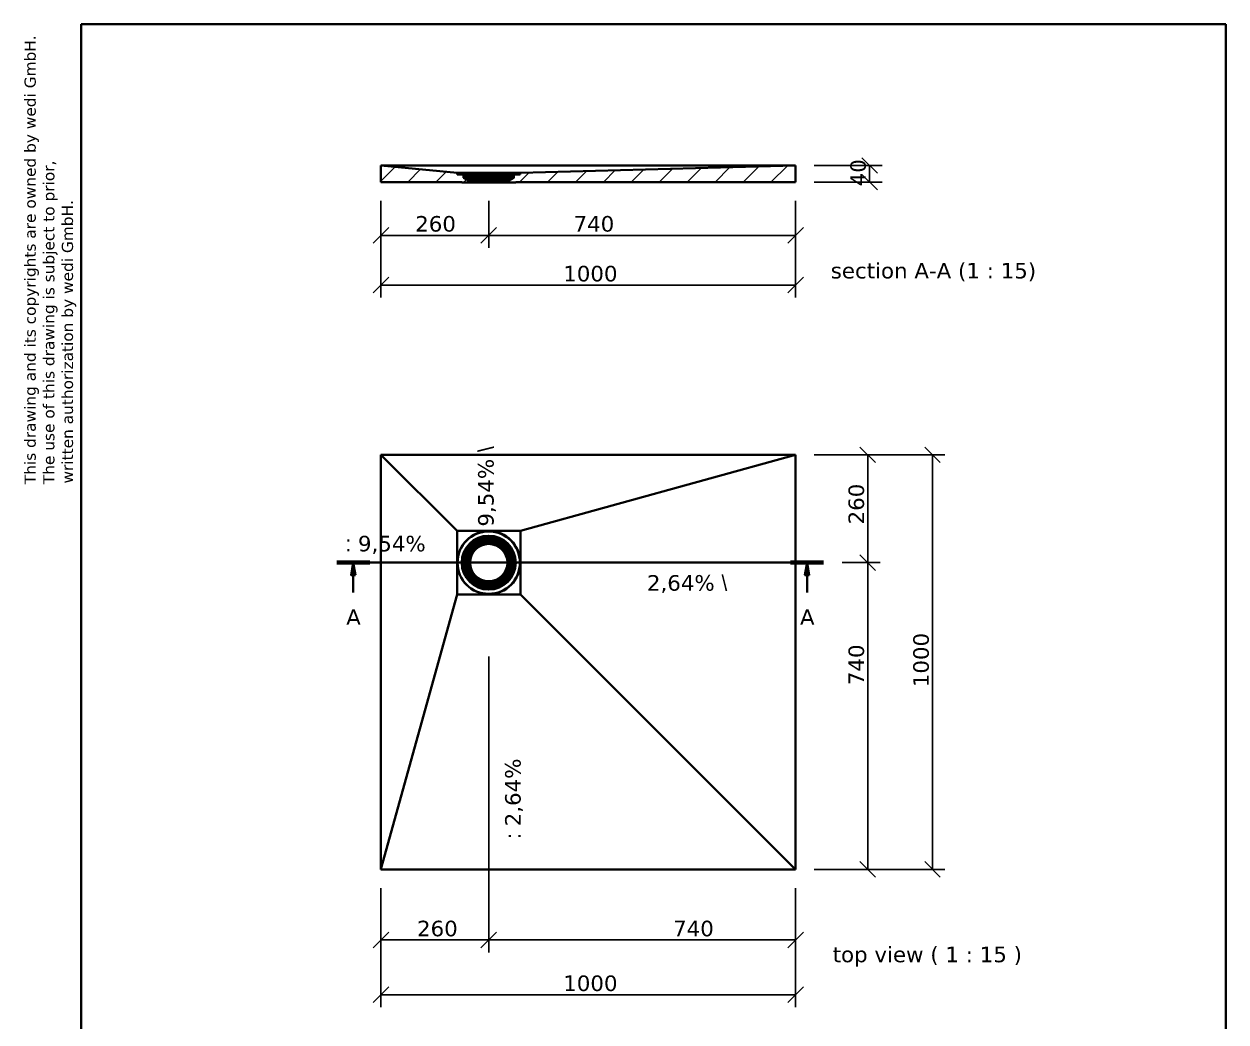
# Model space of a CAD drawing. Header units: millimetres. Extents: x 102 to 3000, y 150 to 4305.
# Drawn here: x 102 to 3000, y 1898 to 4305 of the extents above; entities that cross this region are included whole.
import ezdxf

# ---------------------------------------------------------------- set-up
doc = ezdxf.new("R2010")
doc.units = ezdxf.units.MM
doc.header["$LTSCALE"] = 15
for name, color, linetype, lineweight in [('_Sichtbarkanten', 7, 'Continuous', 35), ('Bemaßung (ISO)', 7, 'Continuous', 25), ('Rahmen (ISO)', 7, 'Continuous', 35), ('Schnittlinie (ISO)', 7, 'Continuous', 35), ('Schraffur (ISO)', 7, 'Continuous', 13), ('Symbol (ISO)', 7, 'Continuous', 25), ('Verdeckt (ISO)', 7, 'Continuous', 35)]:
    doc.layers.add(name, color=color, linetype=linetype, lineweight=lineweight)
doc.styles.add('Bezeichnungstext (DIN)', font='verdana.ttf')
doc.styles.add('Notiztext (DIN)', font='verdana.ttf')
doc.styles.add('Textstil65', font='verdana.ttf')
doc.dimstyles.new('Standard (DIN)', dxfattribs={"dimscale": 15, "dimtxt": 2.5, "dimasz": 2.5, "dimexe": 2, "dimexo": 10, "dimgap": 0.5, "dimtad": 1, "dimdec": 1, "dimrnd": 1e-08, "dimtxsty": 'Notiztext (DIN)', "dimblk": 'OBLIQUE', "dimcen": 0.09, "dimclrd": 256, "dimclre": 256, "dimclrt": 256, "dimadec": 0, "dimazin": 2, "dimtfac": 1, "dimtmove": 0, "dimatfit": 3, "dimfxl": 0, "dimtolj": 1, "dimtzin": 0, "dimlwd": -1, "dimlwe": -1, "dimarcsym": 0})
doc.dimstyles.new('Standard (DIN)-02', dxfattribs={"dimscale": 15, "dimtxt": 2.5, "dimasz": 2.5, "dimexe": 2, "dimexo": 3, "dimgap": 0.5, "dimtad": 1, "dimdec": 1, "dimrnd": 1e-08, "dimtxsty": 'Notiztext (DIN)', "dimblk": 'OBLIQUE', "dimcen": 0.09, "dimclrd": 256, "dimclre": 256, "dimclrt": 256, "dimadec": 0, "dimazin": 2, "dimtfac": 1, "dimtmove": 0, "dimatfit": 3, "dimfxl": 0, "dimtolj": 1, "dimtzin": 0, "dimlwd": -1, "dimlwe": -1, "dimarcsym": 0})

# ---------------------------------------------------------------- blocks, each defined once
blk = doc.blocks.new('Ränder Wedi_hoch')
at = {"layer": 'Rahmen (ISO)'}
for p, q in [((16, 287), (16, 10)), ((16, 287), (200, 287)), ((200, 287), (200, 10)), ((16, 10), (200, 10))]:
    blk.add_line(p, q, dxfattribs=at)
at = {"layer": 'Rahmen (ISO)', "char_height": 1.8, "attachment_point": 7, "rotation": 90, "style": 'Textstil65'}
for s, insert in [('This drawing and its copyrights are owned by wedi GmbH.', (9.2, 213)), ('The use of this drawing is subject to prior,', (12.2, 213)), ('written authorization by wedi GmbH.', (15.19, 213.1)), ('unterliegt dem Urheberrecht. Die Verwendung bedarf in jedem', (12.2, 10.21)), ('Fall der vorherigen, schriftlichen Zustimmung der wedi GmbH.', (15.19, 10.24)), ('Diese Zeichnung / Skizze ist Eigentum der wedi GmbH und ', (9.2, 10.24))]:
    blk.add_mtext(s, dxfattribs=dict(at, insert=insert))
blk = doc.blocks.new('_Oblique')
at = {"color": 0, "linetype": 'ByBlock', "lineweight": -2}
blk.add_line((-0.5, -0.5), (0.5, 0.5), dxfattribs=at)
blk = doc.blocks.new('*D40')
at = {"layer": 'Bemaßung (ISO)', "transparency": 16777216}
for p, q in [((962.5, 2220.7), (962.5, 1933.4)), ((1962.5, 2220.7), (1962.5, 1933.4)), ((1962.5, 1963.4), (962.5, 1963.4))]:
    blk.add_line(p, q, dxfattribs=at)
at = {"layer": 'Defpoints', "color": 0, "transparency": 16777216}
for p in [(962.5, 2265.7), (1962.5, 2265.7), (962.5, 1963.4)]:
    blk.add_point(p, dxfattribs=at)
at = {"layer": 'Bemaßung (ISO)', "transparency": 16777216, "xscale": 37.5, "yscale": 37.5, "zscale": 37.5, "rotation": 180}
blk.add_blockref('_Oblique', (962.5, 1963.4), dxfattribs=at)
at = {"layer": 'Bemaßung (ISO)', "transparency": 16777216, "xscale": 37.5, "yscale": 37.5, "zscale": 37.5}
blk.add_blockref('_Oblique', (1962.5, 1963.4), dxfattribs=at)
at = {"layer": 'Bemaßung (ISO)', "transparency": 16777216, "insert": (1402.1, 2009.9), "char_height": 37.5, "attachment_point": 1, "style": 'Notiztext (DIN)'}
blk.add_mtext('\\A1;1000', dxfattribs=at)
blk = doc.blocks.new('2DTransSchnitt0')
at = {"layer": 'Schnittlinie (ISO)', "linetype": 'Continuous'}
for p, q in [((57.07, 200.38), (135.31, 200.38)), ((59.72, 200.38), (59.37, 198.38)), ((59.72, 198.38), (59.72, 200.38)), ((60.07, 198.38), (59.72, 200.38)), ((132.66, 200.38), (132.31, 198.38)), ((132.66, 198.38), (132.66, 200.38)), ((133.01, 198.38), (132.66, 200.38)), ((59.37, 198.38), (60.07, 198.38)), ((59.72, 195.58), (59.72, 198.38)), ((132.31, 198.38), (133.01, 198.38)), ((132.66, 195.58), (132.66, 198.38))]:
    blk.add_line(p, q, dxfattribs=at)
at = {"layer": 'Schnittlinie (ISO)', "linetype": 'Continuous', "lineweight": 70}
for p, q in [((57.07, 200.38), (62.38, 200.38)), ((130.01, 200.38), (135.31, 200.38))]:
    blk.add_line(p, q, dxfattribs=at)
at = {"layer": 'Schnittlinie (ISO)', "linetype": 'Continuous', "flags": 128}
for points in [[(60.07, 198.38), (59.72, 200.38), (59.37, 198.38), (60.07, 198.38)], [(133.01, 198.38), (132.66, 200.38), (132.31, 198.38), (133.01, 198.38)]]:
    blk.add_lwpolyline(points, dxfattribs=at)
at = {"layer": 'Schnittlinie (ISO)'}
for points in [[(60.07, 198.38), (59.72, 200.38), (59.37, 198.38), (60.07, 198.38)], [(133.01, 198.38), (132.66, 200.38), (132.31, 198.38), (133.01, 198.38)]]:
    blk.add_solid(points, dxfattribs=at)
at = {"layer": 'Schnittlinie (ISO)', "char_height": 2.5, "attachment_point": 7, "style": 'Bezeichnungstext (DIN)'}
for insert in [(58.59, 190.38), (131.53, 190.38)]:
    blk.add_mtext('A', dxfattribs=dict(at, insert=insert))
blk = doc.blocks.new('*D42')
at = {"layer": 'Bemaßung (ISO)', "transparency": 16777216}
for p, q in [((962.5, 3878.6), (962.5, 3765.2)), ((1222.5, 3878.6), (1222.5, 3765.2)), ((962.5, 3795.2), (1222.5, 3795.2))]:
    blk.add_line(p, q, dxfattribs=at)
at = {"layer": 'Defpoints', "color": 0, "transparency": 16777216}
for p in [(962.5, 3923.6), (1222.5, 3923.6), (1222.5, 3795.2)]:
    blk.add_point(p, dxfattribs=at)
at = {"layer": 'Bemaßung (ISO)', "transparency": 16777216, "xscale": 37.5, "yscale": 37.5, "zscale": 37.5, "rotation": 180}
blk.add_blockref('_Oblique', (962.5, 3795.2), dxfattribs=at)
at = {"layer": 'Bemaßung (ISO)', "transparency": 16777216, "xscale": 37.5, "yscale": 37.5, "zscale": 37.5}
blk.add_blockref('_Oblique', (1222.5, 3795.2), dxfattribs=at)
at = {"layer": 'Bemaßung (ISO)', "transparency": 16777216, "insert": (1045.2, 3841.8), "char_height": 37.5, "attachment_point": 1, "style": 'Notiztext (DIN)'}
blk.add_mtext('\\A1;260', dxfattribs=at)
blk = doc.blocks.new('*D43')
at = {"layer": 'Bemaßung (ISO)', "transparency": 16777216}
for p, q in [((1222.5, 3878.6), (1222.5, 3765.2)), ((1962.5, 3878.6), (1962.5, 3765.2)), ((1222.5, 3795.2), (1962.5, 3795.2))]:
    blk.add_line(p, q, dxfattribs=at)
at = {"layer": 'Defpoints', "color": 0, "transparency": 16777216}
for p in [(1222.5, 3923.6), (1962.5, 3923.6), (1962.5, 3795.2)]:
    blk.add_point(p, dxfattribs=at)
at = {"layer": 'Bemaßung (ISO)', "transparency": 16777216, "xscale": 37.5, "yscale": 37.5, "zscale": 37.5, "rotation": 180}
blk.add_blockref('_Oblique', (1222.5, 3795.2), dxfattribs=at)
at = {"layer": 'Bemaßung (ISO)', "transparency": 16777216, "xscale": 37.5, "yscale": 37.5, "zscale": 37.5}
blk.add_blockref('_Oblique', (1962.5, 3795.2), dxfattribs=at)
at = {"layer": 'Bemaßung (ISO)', "transparency": 16777216, "insert": (1427, 3841.8), "char_height": 37.5, "attachment_point": 1, "style": 'Notiztext (DIN)'}
blk.add_mtext('\\A1;740', dxfattribs=at)
blk = doc.blocks.new('*D44')
at = {"layer": 'Bemaßung (ISO)', "transparency": 16777216}
for p, q in [((2007.5, 3963.6), (2170.8, 3963.6)), ((2140.8, 3923.6), (2140.8, 3963.6)), ((2007.5, 3923.6), (2170.8, 3923.6))]:
    blk.add_line(p, q, dxfattribs=at)
at = {"layer": 'Defpoints', "color": 0, "transparency": 16777216}
for p in [(1962.5, 3963.6), (2140.8, 3963.6), (1962.5, 3923.6)]:
    blk.add_point(p, dxfattribs=at)
at = {"layer": 'Bemaßung (ISO)', "transparency": 16777216, "xscale": 37.5, "yscale": 37.5, "zscale": 37.5}
for p, rotation in [((2140.8, 3963.6), 90), ((2140.8, 3923.6), 270)]:
    blk.add_blockref('_Oblique', p, dxfattribs=dict(at, rotation=rotation))
at = {"layer": 'Bemaßung (ISO)', "transparency": 16777216, "insert": (2094.2, 3913.5), "char_height": 37.5, "attachment_point": 1, "rotation": 90, "style": 'Notiztext (DIN)'}
blk.add_mtext('\\A1;40', dxfattribs=at)
blk = doc.blocks.new('*D45')
at = {"layer": 'Bemaßung (ISO)', "transparency": 16777216}
for p, q in [((2007.5, 3265.7), (2166.3, 3265.7)), ((2136.3, 3265.7), (2136.3, 3005.7)), ((2074.7, 3005.7), (2166.3, 3005.7))]:
    blk.add_line(p, q, dxfattribs=at)
at = {"layer": 'Defpoints', "color": 0, "transparency": 16777216}
for p in [(1962.5, 3265.7), (2029.7, 3005.7), (2136.3, 3005.7)]:
    blk.add_point(p, dxfattribs=at)
at = {"layer": 'Bemaßung (ISO)', "transparency": 16777216, "xscale": 37.5, "yscale": 37.5, "zscale": 37.5}
for p, rotation in [((2136.3, 3265.7), 90), ((2136.3, 3005.7), 270)]:
    blk.add_blockref('_Oblique', p, dxfattribs=dict(at, rotation=rotation))
at = {"layer": 'Bemaßung (ISO)', "transparency": 16777216, "insert": (2089.8, 3097.9), "char_height": 37.5, "attachment_point": 1, "rotation": 90, "style": 'Notiztext (DIN)'}
blk.add_mtext('\\A1;260', dxfattribs=at)
blk = doc.blocks.new('*D46')
at = {"layer": 'Bemaßung (ISO)', "transparency": 16777216}
for p, q in [((2074.7, 3005.7), (2166.3, 3005.7)), ((2136.3, 3005.7), (2136.3, 2265.7)), ((2007.5, 2265.7), (2166.3, 2265.7))]:
    blk.add_line(p, q, dxfattribs=at)
at = {"layer": 'Defpoints', "color": 0, "transparency": 16777216}
for p in [(2029.7, 3005.7), (1962.5, 2265.7), (2136.3, 2265.7)]:
    blk.add_point(p, dxfattribs=at)
at = {"layer": 'Bemaßung (ISO)', "transparency": 16777216, "xscale": 37.5, "yscale": 37.5, "zscale": 37.5}
for p, rotation in [((2136.3, 3005.7), 90), ((2136.3, 2265.7), 270)]:
    blk.add_blockref('_Oblique', p, dxfattribs=dict(at, rotation=rotation))
at = {"layer": 'Bemaßung (ISO)', "transparency": 16777216, "insert": (2089.8, 2710.2), "char_height": 37.5, "attachment_point": 1, "rotation": 90, "style": 'Notiztext (DIN)'}
blk.add_mtext('\\A1;740', dxfattribs=at)
blk = doc.blocks.new('*D47')
at = {"layer": 'Bemaßung (ISO)', "transparency": 16777216}
for p, q in [((2007.5, 3265.7), (2322.5, 3265.7)), ((2292.5, 2265.7), (2292.5, 3265.7)), ((2007.5, 2265.7), (2322.5, 2265.7))]:
    blk.add_line(p, q, dxfattribs=at)
at = {"layer": 'Defpoints', "color": 0, "transparency": 16777216}
for p in [(1962.5, 3265.7), (2292.5, 3265.7), (1962.5, 2265.7)]:
    blk.add_point(p, dxfattribs=at)
at = {"layer": 'Bemaßung (ISO)', "transparency": 16777216, "xscale": 37.5, "yscale": 37.5, "zscale": 37.5}
for p, rotation in [((2292.5, 3265.7), 90), ((2292.5, 2265.7), 270)]:
    blk.add_blockref('_Oblique', p, dxfattribs=dict(at, rotation=rotation))
at = {"layer": 'Bemaßung (ISO)', "transparency": 16777216, "insert": (2246, 2705.3), "char_height": 37.5, "attachment_point": 1, "rotation": 90, "style": 'Notiztext (DIN)'}
blk.add_mtext('\\A1;1000', dxfattribs=at)
blk = doc.blocks.new('*D48')
at = {"layer": 'Bemaßung (ISO)', "transparency": 16777216}
for p, q in [((1222.5, 2779.2), (1222.5, 2065.4)), ((962.6, 2116), (962.6, 2065.4)), ((962.6, 2095.4), (1222.5, 2095.4))]:
    blk.add_line(p, q, dxfattribs=at)
at = {"layer": 'Defpoints', "color": 0, "transparency": 16777216}
for p in [(1222.5, 2929.2), (962.6, 2266), (1222.5, 2095.4)]:
    blk.add_point(p, dxfattribs=at)
at = {"layer": 'Bemaßung (ISO)', "transparency": 16777216, "xscale": 37.5, "yscale": 37.5, "zscale": 37.5, "rotation": 180}
blk.add_blockref('_Oblique', (962.6, 2095.4), dxfattribs=at)
at = {"layer": 'Bemaßung (ISO)', "transparency": 16777216, "xscale": 37.5, "yscale": 37.5, "zscale": 37.5}
blk.add_blockref('_Oblique', (1222.5, 2095.4), dxfattribs=at)
at = {"layer": 'Bemaßung (ISO)', "transparency": 16777216, "insert": (1049.6, 2141.9), "char_height": 37.5, "attachment_point": 1, "style": 'Notiztext (DIN)'}
blk.add_mtext('\\A1;260', dxfattribs=at)
blk = doc.blocks.new('*D49')
at = {"layer": 'Bemaßung (ISO)', "transparency": 16777216}
for p, q in [((1222.5, 2779.2), (1222.5, 2065.4)), ((1962.5, 2115.8), (1962.5, 2065.4)), ((1962.5, 2095.4), (1222.5, 2095.4))]:
    blk.add_line(p, q, dxfattribs=at)
at = {"layer": 'Defpoints', "color": 0, "transparency": 16777216}
for p in [(1222.5, 2929.2), (1962.5, 2265.8), (1222.5, 2095.4)]:
    blk.add_point(p, dxfattribs=at)
at = {"layer": 'Bemaßung (ISO)', "transparency": 16777216, "xscale": 37.5, "yscale": 37.5, "zscale": 37.5, "rotation": 180}
blk.add_blockref('_Oblique', (1222.5, 2095.4), dxfattribs=at)
at = {"layer": 'Bemaßung (ISO)', "transparency": 16777216, "xscale": 37.5, "yscale": 37.5, "zscale": 37.5}
blk.add_blockref('_Oblique', (1962.5, 2095.4), dxfattribs=at)
at = {"layer": 'Bemaßung (ISO)', "transparency": 16777216, "insert": (1667, 2141.9), "char_height": 37.5, "attachment_point": 1, "style": 'Notiztext (DIN)'}
blk.add_mtext('\\A1;740', dxfattribs=at)
blk = doc.blocks.new('*D50')
at = {"layer": 'Bemaßung (ISO)', "transparency": 16777216}
for p, q in [((962.5, 3773.6), (962.5, 3645.2)), ((1962.5, 3793), (1962.5, 3645.2)), ((962.5, 3675.2), (1962.5, 3675.2))]:
    blk.add_line(p, q, dxfattribs=at)
at = {"layer": 'Defpoints', "color": 0, "transparency": 16777216}
for p in [(1962.5, 3943), (962.5, 3923.6), (1962.5, 3675.2)]:
    blk.add_point(p, dxfattribs=at)
at = {"layer": 'Bemaßung (ISO)', "transparency": 16777216, "xscale": 37.5, "yscale": 37.5, "zscale": 37.5, "rotation": 180}
blk.add_blockref('_Oblique', (962.5, 3675.2), dxfattribs=at)
at = {"layer": 'Bemaßung (ISO)', "transparency": 16777216, "xscale": 37.5, "yscale": 37.5, "zscale": 37.5}
blk.add_blockref('_Oblique', (1962.5, 3675.2), dxfattribs=at)
at = {"layer": 'Bemaßung (ISO)', "transparency": 16777216, "insert": (1402.1, 3721.7), "char_height": 37.5, "attachment_point": 1, "style": 'Notiztext (DIN)'}
blk.add_mtext('\\A1;1000', dxfattribs=at)

msp = doc.modelspace()

# ---------------------------------------------------------------- hatches: boundary and pattern name
at = {"layer": 'Schraffur (ISO)'}
h = msp.add_hatch(dxfattribs=at)
h.set_pattern_fill('ANSI31', color=256, scale=381, style=0)
h.set_pattern_definition([(45, (0, 0), (-33.67596, 33.67596), [])])
h.paths.add_polyline_path([(1268.03, 3924.87), (1269.78, 3924.87), (1269.78, 3927.57), (1282.78, 3935.87), (1282.78, 3943.87), (1297.78, 3943.87), (1297.78, 3944.87), (1280.48, 3944.87), (1279.98, 3944.37), (1279.98, 3939.37), (1278.28, 3939.37), (1277.78, 3938.87), (1277.78, 3937.37), (1273.78, 3934.82), (1273.78, 3932.5), (1271.48, 3931.03), (1271.48, 3932.87), (1269.03, 3931.31), (1268.03, 3929.57)])
h.paths.add_polyline_path([(1175.28, 3924.87), (1177.03, 3924.87), (1177.03, 3929.57), (1176.02, 3931.31), (1173.58, 3932.87), (1173.58, 3931.03), (1171.28, 3932.5), (1171.28, 3934.82), (1167.28, 3937.37), (1167.28, 3938.87), (1166.78, 3939.37), (1165.08, 3939.37), (1165.08, 3944.37), (1164.58, 3944.87), (1147.28, 3944.87), (1147.28, 3943.87), (1162.28, 3943.87), (1162.28, 3935.87), (1175.28, 3927.57)])
h.paths.add_polyline_path([(1174.53, 3926.87), (1162.03, 3933.87), (1162.03, 3941.87), (1146.53, 3941.87), (1146.53, 3946.12), (1146.08, 3946.12), (962.64, 3963.61), (962.53, 3962.37), (962.53, 3923.62), (1157.53, 3923.62), (1157.53, 3922.92), (1177.53, 3922.92), (1177.53, 3923.62), (1174.53, 3923.62)])
h.paths.add_polyline_path([(1283.03, 3933.87), (1270.53, 3926.87), (1270.53, 3923.62), (1267.53, 3923.62), (1267.53, 3922.92), (1287.53, 3922.92), (1287.53, 3923.62), (1962.53, 3923.62), (1962.53, 3962.37), (1962.49, 3963.62), (1299.01, 3946.12), (1298.53, 3946.12), (1298.53, 3941.87), (1283.03, 3941.87)])

# ---------------------------------------------------------------- linework, layer by layer
at = {"layer": '_Sichtbarkanten'}
for p, q in [((962.64, 3963.61), (962.53, 3962.37)), ((962.53, 3962.37), (962.53, 3923.62)), ((1146.08, 3946.12), (962.64, 3963.61)), ((962.64, 3963.61), (1962.29, 3963.61)), ((1146.53, 3946.12), (1146.08, 3946.12)), ((1146.53, 3941.87), (1146.53, 3946.12)), ((1146.53, 3946.12), (1298.53, 3946.12)), ((1162.03, 3941.87), (1146.53, 3941.87)), ((1164.58, 3944.87), (1147.28, 3944.87)), ((1147.28, 3944.87), (1147.28, 3943.87)), ((1147.28, 3943.87), (1162.28, 3943.87)), ((1162.03, 3933.87), (1162.03, 3941.87)), ((1162.28, 3941.87), (1162.03, 3941.87)), ((1162.28, 3943.87), (1162.28, 3935.87)), ((1165.08, 3944.37), (1164.58, 3944.87)), ((1280.48, 3944.87), (1164.58, 3944.87)), ((1165.08, 3939.37), (1165.08, 3944.37)), ((1165.08, 3944.37), (1279.98, 3944.37)), ((1280.48, 3944.87), (1279.98, 3944.37)), ((1279.98, 3944.37), (1279.98, 3939.37)), ((1297.78, 3944.87), (1280.48, 3944.87)), ((1282.78, 3943.87), (1297.78, 3943.87)), ((1282.78, 3935.87), (1282.78, 3943.87)), ((1283.03, 3941.87), (1282.78, 3941.87)), ((1298.53, 3941.87), (1283.03, 3941.87)), ((1283.03, 3941.87), (1283.03, 3933.87)), ((1297.78, 3943.87), (1297.78, 3944.87)), ((1299.01, 3946.12), (1298.53, 3946.12)), ((1298.53, 3946.12), (1298.53, 3941.87)), ((1962.49, 3963.62), (1299.01, 3946.12)), ((1962.53, 3962.37), (1962.49, 3963.62)), ((1962.53, 3923.62), (1962.53, 3962.37)), ((962.53, 3923.62), (1157.53, 3923.62)), ((1157.53, 3923.62), (1157.53, 3922.92)), ((1157.53, 3922.92), (1177.53, 3922.92)), ((1174.53, 3926.87), (1162.03, 3933.87)), ((1165.41, 3933.87), (1162.03, 3933.87)), ((1162.28, 3935.87), (1175.28, 3927.57)), ((1166.78, 3939.37), (1165.08, 3939.37)), ((1167.28, 3938.87), (1166.78, 3939.37)), ((1278.28, 3939.37), (1166.78, 3939.37)), ((1167.28, 3937.37), (1167.28, 3938.87)), ((1167.28, 3938.87), (1277.78, 3938.87)), ((1171.28, 3934.82), (1167.28, 3937.37)), ((1277.78, 3937.37), (1167.28, 3937.37)), ((1171.28, 3932.5), (1171.28, 3934.82)), ((1273.78, 3934.82), (1171.28, 3934.82)), ((1173.58, 3931.03), (1171.28, 3932.5)), ((1173.58, 3932.5), (1171.28, 3932.5)), ((1176.02, 3931.31), (1173.58, 3932.87)), ((1173.58, 3932.87), (1173.58, 3931.03)), ((1271.48, 3932.87), (1173.58, 3932.87)), ((1174.53, 3923.62), (1174.53, 3926.87)), ((1174.53, 3926.87), (1175.28, 3926.87)), ((1177.53, 3923.62), (1174.53, 3923.62)), ((1175.28, 3927.57), (1175.28, 3924.87)), ((1175.28, 3924.87), (1177.03, 3924.87)), ((1177.03, 3929.57), (1176.02, 3931.31)), ((1269.03, 3931.31), (1176.02, 3931.31)), ((1177.03, 3924.87), (1177.03, 3929.57)), ((1268.03, 3929.57), (1177.03, 3929.57)), ((1268.03, 3924.87), (1177.03, 3924.87)), ((1177.53, 3922.92), (1177.53, 3923.62)), ((1177.53, 3923.62), (1267.53, 3923.62)), ((1267.53, 3922.92), (1177.53, 3922.92)), ((1270.53, 3923.62), (1267.53, 3923.62)), ((1267.53, 3923.62), (1267.53, 3922.92)), ((1267.53, 3922.92), (1287.53, 3922.92)), ((1269.03, 3931.31), (1268.03, 3929.57)), ((1268.03, 3929.57), (1268.03, 3924.87)), ((1268.03, 3924.87), (1269.78, 3924.87)), ((1271.48, 3932.87), (1269.03, 3931.31)), ((1269.78, 3927.57), (1282.78, 3935.87)), ((1269.78, 3924.87), (1269.78, 3927.57)), ((1269.78, 3926.87), (1270.53, 3926.87)), ((1283.03, 3933.87), (1270.53, 3926.87)), ((1270.53, 3926.87), (1270.53, 3923.62)), ((1271.48, 3931.03), (1271.48, 3932.87)), ((1273.78, 3932.5), (1271.48, 3931.03)), ((1273.78, 3932.5), (1271.48, 3932.5)), ((1277.78, 3937.37), (1273.78, 3934.82)), ((1273.78, 3934.82), (1273.78, 3932.5)), ((1278.28, 3939.37), (1277.78, 3938.87)), ((1277.78, 3938.87), (1277.78, 3937.37)), ((1279.98, 3939.37), (1278.28, 3939.37)), ((1283.03, 3933.87), (1279.64, 3933.87)), ((1287.53, 3922.92), (1287.53, 3923.62)), ((1287.53, 3923.62), (1962.53, 3923.62)), ((962.53, 3265.72), (1962.53, 3265.72)), ((962.53, 2265.72), (962.53, 3265.72)), ((962.53, 3265.72), (962.64, 3265.61)), ((962.64, 3265.61), (1962.29, 3265.61)), ((962.64, 2265.95), (962.64, 3265.61)), ((962.64, 3265.61), (1146.08, 3082.16)), ((1962.29, 3265.61), (1299.01, 3082.16)), ((1962.29, 3265.61), (1962.49, 3265.6)), ((1962.53, 3265.72), (1962.49, 3265.6)), ((1962.49, 3265.6), (1962.49, 2265.76)), ((1962.53, 3265.72), (1962.53, 2265.72)), ((1146.08, 3082.16), (1299.01, 3082.16)), ((1146.08, 2929.24), (1146.08, 3082.16)), ((1299.01, 3082.16), (1299.01, 2929.24)), ((962.64, 2265.95), (1146.08, 2929.24)), ((1299.01, 2929.24), (1146.08, 2929.24)), ((1962.49, 2265.76), (1299.01, 2929.24)), ((962.53, 2265.72), (962.64, 2265.76)), ((1962.53, 2265.72), (962.53, 2265.72)), ((962.64, 2265.95), (962.64, 2265.76)), ((1962.49, 2265.76), (962.64, 2265.76)), ((1962.53, 2265.72), (1962.49, 2265.76))]:
    msp.add_line(p, q, dxfattribs=at)
for radius in [76, 75.25, 57.95, 57.45, 55.75, 55.25, 51.25, 48.95, 46.5, 45.5, 45]:
    msp.add_circle((1222.53, 3005.72), radius, dxfattribs=at)
at = {"layer": 'Verdeckt (ISO)'}
for radius in [65, 60.5, 60.25, 48, 47.25]:
    msp.add_circle((1222.53, 3005.72), radius, dxfattribs=at)

# ---------------------------------------------------------------- block references
at = {"xscale": 15, "yscale": 15, "zscale": 15}
msp.add_blockref('Ränder Wedi_hoch', (0, 0), dxfattribs=at)
at = {"layer": 'Schnittlinie (ISO)', "xscale": 15, "yscale": 15, "zscale": 15}
msp.add_blockref('2DTransSchnitt0', (0, 0), dxfattribs=at)

# ---------------------------------------------------------------- texts
at = {"layer": 'Symbol (ISO)', "char_height": 37.5, "attachment_point": 7, "style": 'Bezeichnungstext (DIN)'}
for s, insert in [('section A-A (1 : 15)', (2047.09, 3684.51)), ('top view ( 1 : 15 )', (2051.72, 2031.08))]:
    msp.add_mtext(s, dxfattribs=dict(at, insert=insert))
at = {"layer": 'Symbol (ISO)', "char_height": 37.5, "attachment_point": 1, "rotation": 90, "style": 'Notiztext (DIN)'}
for s, insert, width in [('{9,54% \\fAIGDT|b0|i0;\\H37.3096;\\\\}', (1196.86, 3092.71), 259.9982), ('{\\fAIGDT|b0|i0;\\H37.3096;:\\fVerdana|b0|i0;\\H37.5000; 2,64%}', (1261.97, 2339.5), 262.2671)]:
    msp.add_mtext(s, dxfattribs=dict(at, insert=insert, width=width))
at = {"layer": 'Symbol (ISO)', "char_height": 37.5, "attachment_point": 1, "style": 'Notiztext (DIN)'}
for s, insert, width in [('{\\fAIGDT|b0|i0;\\H37.3096;:\\fVerdana|b0|i0;\\H37.5000; 9,54%}', (876.94, 3070.38), 262.2671), ('{2,64% \\fAIGDT|b0|i0;\\H37.3096;\\\\}', (1603.91, 2975.62), 259.9982)]:
    msp.add_mtext(s, dxfattribs=dict(at, insert=insert, width=width))

# ---------------------------------------------------------------- dimensions: what is measured, and where the dimension line sits
at = {"layer": 'Bemaßung (ISO)'}
for base, p1, p2, angle, dimstyle, override, picture, middle in [((2140.78, 3963.62), (1962.53, 3923.62), (1962.49, 3963.62), 90, 'Standard (DIN)-02', {"dimdec": 1, "dimtp": 0, "dimtm": 0, "dimtdec": 2, "dimtofl": 1, "dimatfit": 1}, '*D44', (2140.78, 3943.62)), ((1962.53, 3675.18), (962.53, 3923.62), (1962.53, 3942.99), 180, 'Standard (DIN)', {"dimdec": 1, "dimtp": 0, "dimtm": 0, "dimtdec": 2, "dimtofl": 0, "dimatfit": 1}, '*D50', (1462.53, 3675.18)), ((1222.53, 3795.25), (962.53, 3923.62), (1222.53, 3923.62), 180, 'Standard (DIN)-02', {"dimdec": 1, "dimtp": 0, "dimtm": 0, "dimtdec": 2, "dimtofl": 0, "dimatfit": 1}, '*D42', (1090.64, 3795.25)), ((1962.53, 3795.25), (1222.53, 3923.62), (1962.53, 3923.62), 180, 'Standard (DIN)-02', {"dimdec": 1, "dimtp": 0, "dimtm": 0, "dimtdec": 2, "dimtofl": 0, "dimatfit": 1}, '*D43', (1472.53, 3795.25)), ((2136.31, 3005.72), (1962.53, 3265.72), (2029.69, 3005.72), 270, 'Standard (DIN)-02', {"dimdec": 1, "dimtp": 0, "dimtm": 0, "dimtdec": 2, "dimtofl": 0, "dimatfit": 1}, '*D45', (2136.31, 3143.38)), ((2292.53, 3265.72), (1962.53, 2265.72), (1962.53, 3265.72), 90, 'Standard (DIN)-02', {"dimdec": 1, "dimtp": 0, "dimtm": 0, "dimtdec": 2, "dimtofl": 0, "dimatfit": 1}, '*D47', (2292.53, 2765.72)), ((2136.31, 2265.72), (2029.69, 3005.72), (1962.53, 2265.72), 270, 'Standard (DIN)-02', {"dimdec": 1, "dimtp": 0, "dimtm": 0, "dimtdec": 2, "dimtofl": 0, "dimatfit": 1}, '*D46', (2136.31, 2755.72)), ((1222.55, 2095.36), (1962.49, 2265.76), (1222.55, 2929.24), 180, 'Standard (DIN)', {"dimdec": 0, "dimtp": 0, "dimtm": 0, "dimtdec": 0, "dimtofl": 0, "dimatfit": 1}, '*D49', (1712.52, 2095.36)), ((962.53, 1963.38), (1962.53, 2265.72), (962.53, 2265.72), 180, 'Standard (DIN)-02', {"dimdec": 1, "dimtp": 0, "dimtm": 0, "dimtdec": 2, "dimtofl": 0, "dimatfit": 1}, '*D40', (1462.53, 1963.38))]:
    dim = msp.add_linear_dim(base=base, p1=p1, p2=p2, angle=angle, dimstyle=dimstyle, override=override, dxfattribs=at)
    dim.commit()
    dim.dimension.update_dxf_attribs({"geometry": picture, "text_midpoint": middle, "dimtype": 160})
dim = msp.add_linear_dim(base=(1222.55, 2095.36), p1=(962.64, 2265.95), p2=(1222.55, 2929.24), dimstyle='Standard (DIN)', override={"dimdec": 0, "dimtp": 0, "dimtm": 0, "dimtdec": 0, "dimtofl": 0, "dimatfit": 1}, dxfattribs=at)
dim.commit()
dim.dimension.update_dxf_attribs({"geometry": '*D48', "text_midpoint": (1095.1, 2095.36), "dimtype": 160})

doc.saveas('drawing.dxf')
